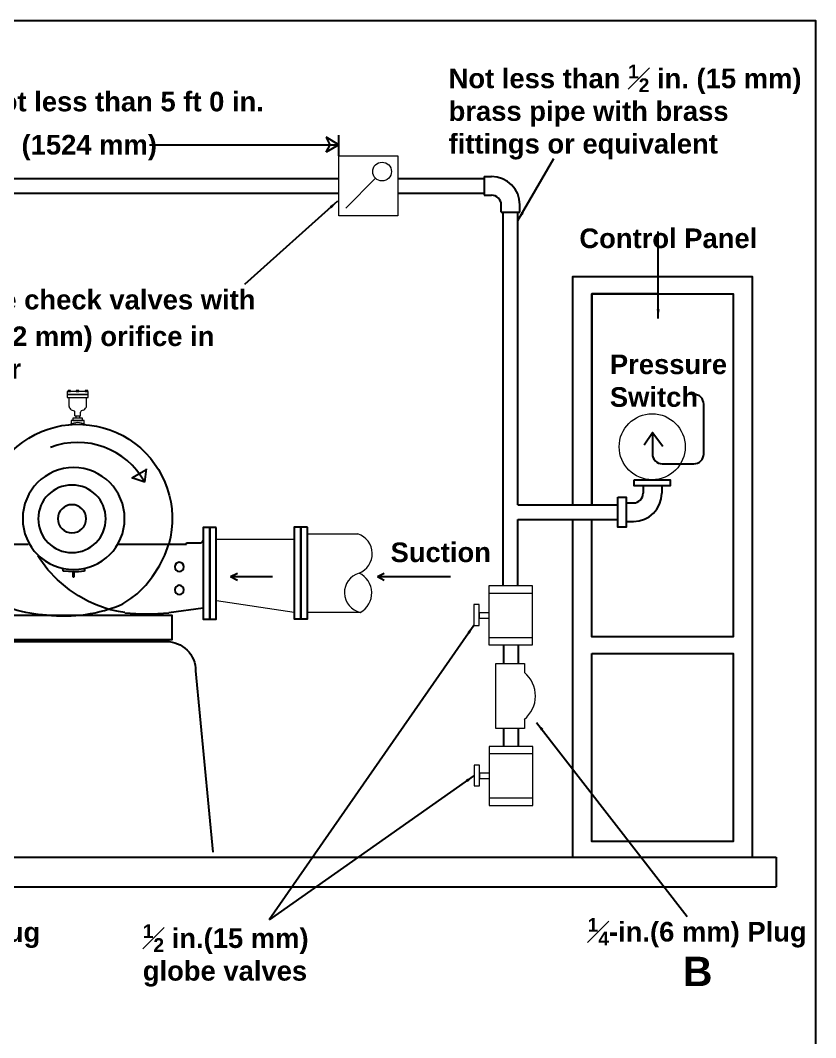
# Model space of a CAD drawing. Header units: inches. Extents: x -98933 to 1585249, y -3352739 to 192771.
# Drawn here: x 57740.2 to 57915.7, y 49818.5 to 50043.1 of the extents above; entities that cross this region are included whole.
import ezdxf

# ---------------------------------------------------------------- set-up
doc = ezdxf.new("R2010")
doc.units = ezdxf.units.IN
doc.header["$MEASUREMENT"] = 0
doc.layers.get('0').update_dxf_attribs({"lineweight": 0})
doc.layers.add('017339-5001-45DD-GROUND$0$45MECH-NEW-MW-PIPE', color=3, linetype='Continuous')
for name, color, linetype, lineweight in [('Building', 193, 'Continuous', 0), ('Col.Tex', 3, 'Continuous', 5), ('DIMINSON', 30, 'Continuous', 5), ('Text', 7, 'Continuous', 0)]:
    doc.layers.add(name, color=color, linetype=linetype, lineweight=lineweight)
doc.styles.get("Standard").update_dxf_attribs({"font": 'arialbd.ttf', "height": 24})
doc.dimstyles.new('1-100', dxfattribs={"dimtxt": 6, "dimasz": 3, "dimexe": 4, "dimexo": 0.0625, "dimgap": 2, "dimtad": 1, "dimdec": 4, "dimzin": 0, "dimdsep": 46, "dimlunit": 4, "dimtxsty": 'Standard', "dimblk": 'ARCHTICK', "dimcen": 0.09, "dimclrt": 7, "dimadec": 0, "dimazin": 0, "dimtfac": 0.75, "dimtdec": 4, "dimtix": 1, "dimtofl": 0, "dimtmove": 0, "dimatfit": 3, "dimfxl": 4, "dimfxlon": 1, "dimtolj": 1, "dimtzin": 0, "dimarcsym": 0})

# ---------------------------------------------------------------- blocks, each defined once
blk = doc.blocks.new('pump2')
at = {"color": 1, "linetype": 'ByBlock', "lineweight": 25, "ltscale": 15, "extrusion": (0, 0, -1)}
for centre, major_axis, start_param, end_param in [((-29027.71, 102157.08), (-2.44, 2.44), 5.497787, 11.780972), ((-29027.71, 102157.08), (-1.02, 1.02), 5.497787, 11.780972), ((-29039.02, 102150.99), (0.447, 0.447), 3.926991, 10.210176)]:
    blk.add_ellipse(centre, major_axis=major_axis, ratio=1, start_param=start_param, end_param=end_param, dxfattribs=at)
at = {"layer": '017339-5001-45DD-GROUND$0$45MECH-NEW-MW-PIPE', "color": 100, "linetype": 'Continuous', "lineweight": 5}
for p, q in [((-29028.01, 102168.56, 11395482.31), (-29028.01, 102169.46, 11395482.31)), ((-29026.24, 102168.56, 11395482.31), (-29026.24, 102169.46, 11395482.31)), ((-29027.69, 102168.16, 11395482.31), (-29027.48, 102168.1, 11395482.31)), ((-29027.41, 102167.6, 11395482.31), (-29027.41, 102167.97, 11395482.31)), ((-29027.41, 102167.6, 11395482.31), (-29026.84, 102167.6, 11395482.31)), ((-29027.31, 102167.6, -51257.34), (-29027.31, 102167.36, -51257.34)), ((-29026.95, 102167.6, -51257.34), (-29026.95, 102167.36, -51257.34)), ((-29026.84, 102167.6, 11395482.31), (-29026.84, 102167.97, 11395482.31)), ((-29026.56, 102168.16, 11395482.31), (-29026.77, 102168.1, 11395482.31))]:
    blk.add_line(p, q, dxfattribs=at)
for points, elevation in [([(-29028.19, 102169.77), (-29026.06, 102169.77), (-29026.06, 102170.09), (-29028.19, 102170.09)], 11395482.31), ([(-29028.19, 102169.46), (-29026.06, 102169.46), (-29026.06, 102169.77), (-29028.19, 102169.77)], 11395482.31), ([(-29028.11, 102170.09), (-29027.85, 102170.09), (-29027.85, 102170.19), (-29028.11, 102170.19)], 11395482.31), ([(-29027.27, 102170.09), (-29027.01, 102170.09), (-29027.01, 102170.19), (-29027.27, 102170.19)], 11395482.31), ([(-29026.36, 102170.09), (-29026.1, 102170.09), (-29026.1, 102170.19), (-29026.36, 102170.19)], 11395482.31), ([(-29027.61, 102167.1), (-29026.65, 102167.1), (-29026.65, 102167.36), (-29027.61, 102167.36)], 461316.09)]:
    blk.add_lwpolyline(points, close=True, dxfattribs=dict(at, elevation=elevation))
at = {"layer": '017339-5001-45DD-GROUND$0$45MECH-NEW-MW-PIPE', "color": 100, "linetype": 'Continuous', "lineweight": 5, "elevation": 461316.09}
blk.add_lwpolyline([(-29026.48, 102166.76), (-29026.48, 102167.1), (-29027.8, 102167.1), (-29027.8, 102166.76)], dxfattribs=at)
at = {"layer": '017339-5001-45DD-GROUND$0$45MECH-NEW-MW-PIPE', "color": 100, "linetype": 'Continuous', "lineweight": 5}
for centre, radius, start, end in [((-29027.77, 102168.56, 11395482.31), 0.244, 180, 205.9743), ((-29027.39, 102168.75, 11395482.31), 0.665, 205.9743, 243.3091), ((-29026.86, 102168.75, 11395482.31), 0.665, 296.6909, 334.0257), ((-29026.48, 102168.56, 11395482.31), 0.244, 334.0257, 0), ((-29027.56, 102167.97, 11395482.31), 0.146, 0, 57.5085), ((-29026.69, 102167.97, 11395482.31), 0.146, 122.4915, 180), ((-29027.13, 102165.29), 1.61, 61.4683, 118.5317)]:
    blk.add_arc(centre, radius, start, end, dxfattribs=at)
at = {"layer": 'Building', "color": 6, "lineweight": 25}
for p, q in [((-29021.59, 102161.26), (-29020.12, 102162.12)), ((-29020.29, 102160.83), (-29020.11, 102162.19)), ((-29020.29, 102160.83), (-29021.59, 102161.26))]:
    blk.add_line(p, q, dxfattribs=at)
for points in [[(-29042.29, 102146.85), (-29041.62, 102146.85), (-29041.62, 102155.87), (-29042.29, 102155.87)], [(-29041.62, 102155.87), (-29040.95, 102155.87), (-29040.95, 102146.85), (-29041.62, 102146.85)], [(-29013.65, 102156.2), (-29014.31, 102156.2), (-29014.31, 102146.83), (-29013.65, 102146.83)], [(-29012.98, 102156.2), (-29013.65, 102156.2), (-29013.65, 102146.83), (-29012.98, 102146.83)]]:
    blk.add_lwpolyline(points, close=True, dxfattribs=at)
at = {"layer": 'Building', "color": 7, "lineweight": 25}
blk.add_lwpolyline([(-29036.67, 102147.24), (-29017.51, 102147.24), (-29017.51, 102144.73), (-29036.67, 102144.73)], close=True, dxfattribs=at)
at = {"layer": 'Building', "color": 6, "lineweight": 25}
blk.add_arc((-29027.15, 102157.05), 7.83, 28.849, 110.6996, dxfattribs=at)
at = {"layer": 'Col.Tex', "color": 1, "linetype": 'ByBlock', "lineweight": 25, "ltscale": 15}
for p, q in [((-29036.6, 102155.46), (-29036.44, 102155.14)), ((-29036.44, 102155.14), (-29036.15, 102154.63)), ((-29014.41, 102154.73), (-29014.34, 102154.81)), ((-29014.34, 102154.81), (-29014.31, 102154.85)), ((-29036.15, 102154.63), (-29036.06, 102154.46)), ((-29036.07, 102154.49), (-29032.19, 102154.49)), ((-29023.03, 102154.49), (-29016.03, 102154.49)), ((-29018.22, 102153.37), (-29017.96, 102154.11)), ((-29017.96, 102154.11), (-29017.84, 102154.51)), ((-29016.03, 102154.63), (-29014.54, 102154.63)), ((-29016.03, 102154.49), (-29016.03, 102154.63)), ((-29014.54, 102154.63), (-29014.48, 102154.66)), ((-29014.48, 102154.66), (-29014.41, 102154.73)), ((-29030.99, 102152.99), (-29031.19, 102153.29)), ((-29030.16, 102151.87), (-29030.99, 102152.99)), ((-29018.78, 102152.28), (-29018.22, 102153.37)), ((-29029.19, 102150.84), (-29030.16, 102151.87)), ((-29028.62, 102151.72), (-29028.66, 102152.02)), ((-29027.54, 102151.66), (-29028.62, 102151.72)), ((-29026.45, 102151.74), (-29027.05, 102151.66)), ((-29026.45, 102152.01), (-29026.45, 102151.74)), ((-29019.48, 102151.18), (-29018.78, 102152.28)), ((-29027.98, 102149.83), (-29029.19, 102150.84)), ((-29027.62, 102151.66), (-29027.62, 102151.15)), ((-29027.48, 102151.66), (-29027.62, 102151.66)), ((-29027.62, 102151.15), (-29027.48, 102151.15)), ((-29027.05, 102151.66), (-29027.54, 102151.66)), ((-29027.48, 102151.15), (-29027.48, 102151.66)), ((-29020.18, 102150.32), (-29019.48, 102151.18)), ((-29027.04, 102149.2), (-29027.98, 102149.83)), ((-29021.07, 102149.43), (-29020.18, 102150.32)), ((-29040.95, 102148.52), (-29040.89, 102148.57)), ((-29040.89, 102148.57), (-29040.83, 102148.61)), ((-29040.83, 102148.61), (-29036.63, 102148.5)), ((-29026.02, 102148.64), (-29027.04, 102149.2)), ((-29025.26, 102148.3), (-29026.02, 102148.64)), ((-29022.51, 102148.39), (-29021.71, 102148.93)), ((-29021.71, 102148.93), (-29021.07, 102149.43)), ((-29036.63, 102148.5), (-29033.73, 102147.87)), ((-29023.94, 102147.83), (-29025.26, 102148.3)), ((-29022.95, 102147.6), (-29023.94, 102147.83)), ((-29022.33, 102147.5), (-29022.95, 102147.6)), ((-29014.31, 102147.97), (-29017.81, 102147.48)), ((-29022.33, 102147.5), (-29022.33, 102147.5))]:
    blk.add_line(p, q, dxfattribs=at)
blk.add_lwpolyline([(-29036.46, 102153.82), (-29038.14, 102154.1), (-29039.58, 102154.34), (-29040.37, 102154.5), (-29040.95, 102154.65)], dxfattribs=at)
for centre, radius, start, end in [((-29036.36, 102154.22), 0.416, 257.0725, 327.6536), ((-29036.9, 102154.15), 0.898, 350.7745, 20.2501), ((-29029.16, 102163.52), 16.3, 253.7306, 265.996), ((-29028.57, 102162.72), 15.56, 263.6406, 292.9441), ((-29020.01, 102168.75), 21.38, 263.7793, 275.907)]:
    blk.add_arc(centre, radius, start, end, dxfattribs=at)
at = {"layer": 'Col.Tex', "color": 1, "linetype": 'ByBlock', "lineweight": 25, "ltscale": 15, "extrusion": (0, 0, -1)}
for centre, major_axis, start_param, end_param in [((-29027.11, 102157.1), (-6.81, 6.81), 5.32671, 8.912262), ((-29027.54, 102157.1), (-3.68, 3.68), 5.497787, 11.780972), ((-29039.02, 102150.99), (0.847, 0.847), 3.926991, 10.210176), ((-29016.76, 102152.17), (0.331, 0.331), 3.926991, 10.210176), ((-29016.76, 102149.82), (0.331, 0.331), 3.926991, 10.210176)]:
    blk.add_ellipse(centre, major_axis=major_axis, ratio=1, start_param=start_param, end_param=end_param, dxfattribs=at)
at = {"layer": 'DIMINSON', "color": 30, "lineweight": 5, "ltscale": 3}
blk.add_lwpolyline([(-29042.29, 102155.87), (-29041.62, 102155.87), (-29041.62, 102146.85), (-29042.29, 102146.85)], close=True, dxfattribs=at)

msp = doc.modelspace()

# ---------------------------------------------------------------- linework, layer by layer
at = {"color": 251}
msp.add_line((57818.56, 50008.25), (57812.05, 50001.62), dxfattribs=at)
msp.add_lwpolyline([(57810.45, 50013.23), (57823.46, 50013.23), (57823.46, 49999.99), (57810.45, 49999.99)], close=True, dxfattribs=at)
at = {"color": 30}
for points in [[(57853.21, 49918.24), (57843.55, 49918.24), (57843.55, 49905.22), (57853.21, 49905.22)], [(57853.21, 49918.24), (57843.55, 49918.24), (57843.55, 49916.67), (57853.21, 49916.67)], [(57840.25, 49909.52), (57841.44, 49909.52), (57841.44, 49914.11), (57840.25, 49914.11)], [(57853.21, 49906.8), (57843.55, 49906.8), (57843.55, 49905.22), (57853.21, 49905.22)], [(57853.32, 49882.8), (57843.67, 49882.8), (57843.67, 49869.78), (57853.32, 49869.78)], [(57853.32, 49882.8), (57843.67, 49882.8), (57843.67, 49881.22), (57853.32, 49881.22)], [(57840.36, 49874.07), (57841.55, 49874.07), (57841.55, 49878.66), (57840.36, 49878.66)], [(57853.32, 49871.35), (57843.67, 49871.35), (57843.67, 49869.78), (57853.32, 49869.78)]]:
    msp.add_lwpolyline(points, close=True, dxfattribs=at)
for points in [[(57843.55, 49912.33), (57841.44, 49912.33), (57841.44, 49911.13), (57843.55, 49911.13)], [(57851.42, 49888.78), (57851.42, 49886.76), (57845.13, 49886.76), (57845.13, 49901.12), (57851.42, 49901.12), (57851.42, 49899.1)], [(57843.67, 49876.89), (57841.55, 49876.89), (57841.55, 49875.69), (57843.67, 49875.69)]]:
    msp.add_lwpolyline(points, dxfattribs=at)
at = {"color": 251}
msp.add_circle((57820.01, 50009.73), 2.07, dxfattribs=at)
at = {"color": 30}
msp.add_circle((57879.64, 49948.97), 7.29, dxfattribs=at)
msp.add_arc((57847.2, 49893.96), 6.67, 309.124, 50.3705, dxfattribs=at)
at = {"layer": 'Building', "color": 7, "lineweight": 25}
for p, q in [((57810.45, 50015.65), (57807.67, 50017.29)), ((57808.52, 50015.65), (57807.73, 50017.25)), ((57810.45, 50013.23), (57810.45, 50017.77)), ((57768.69, 50015.65), (57810.45, 50015.65)), ((57810.45, 50015.65), (57807.67, 50014)), ((57807.67, 50014), (57808.52, 50015.65)), ((57600.43, 49858.32), (57907.02, 49858.32)), ((57907.02, 49858.32), (57907.02, 49851.83)), ((57600.43, 49851.83), (57907.02, 49851.83))]:
    msp.add_line(p, q, dxfattribs=at)
at = {"layer": 'Building', "color": 1, "lineweight": 25}
for p, q in [((57701.22, 50008.2), (57810.45, 50008.2)), ((57823.46, 50008.2), (57842.58, 50008.2)), ((57823.46, 50008.2), (57842.58, 50008.2)), ((57701.22, 50004.95), (57810.45, 50004.95)), ((57823.46, 50004.95), (57842.58, 50004.95)), ((57823.46, 50004.95), (57842.58, 50004.95)), ((57846.76, 49918.24), (57846.76, 50000.77)), ((57850, 49936.13), (57850, 50000.77)), ((57850, 49936.13), (57872.04, 49936.13)), ((57850, 49929.6), (57850, 49932.89)), ((57850, 49932.89), (57872.04, 49932.89)), ((57850, 49918.24), (57850, 49929.6)), ((57846.89, 49901.12), (57846.89, 49905.22)), ((57850.13, 49901.12), (57850.13, 49905.22)), ((57846.89, 49882.8), (57846.89, 49886.76)), ((57850.13, 49882.8), (57850.13, 49886.76))]:
    msp.add_line(p, q, dxfattribs=at)
at = {"layer": 'Building', "color": 6, "lineweight": 25}
for p, q in [((57842.58, 50008.63), (57842.58, 50004.52)), ((57842.58, 50008.63), (57844.17, 50008.63)), ((57842.58, 50004.52), (57844.17, 50004.52)), ((57846.33, 50000.77), (57846.33, 50002.36)), ((57850.44, 50000.77), (57850.44, 50002.36)), ((57846.33, 50000.77), (57850.44, 50000.77)), ((57881.77, 49940.32), (57877.66, 49940.32)), ((57877.66, 49940.32), (57877.66, 49938.73)), ((57881.77, 49940.32), (57881.77, 49938.73)), ((57873.9, 49936.57), (57873.9, 49932.46)), ((57873.9, 49936.57), (57875.49, 49936.57)), ((57873.9, 49932.46), (57875.49, 49932.46)), ((57786.59, 49920.3), (57788.08, 49921.08)), ((57786.59, 49920.3), (57795.79, 49920.3)), ((57786.59, 49920.3), (57788.08, 49919.52)), ((57819.01, 49920.3), (57820.5, 49921.08)), ((57819.01, 49920.3), (57835.11, 49920.3)), ((57819.01, 49920.3), (57820.5, 49919.52))]:
    msp.add_line(p, q, dxfattribs=at)
at = {"layer": 'Building', "color": 7, "lineweight": 25}
msp.add_lwpolyline([(57595.75, 50043.12), (57915.72, 50043.12), (57915.72, 49803.8), (57595.75, 49803.8)], close=True, dxfattribs=at)
at = {"layer": 'Building', "color": 6, "lineweight": 25}
for points in [[(57862.13, 49936.13), (57862.13, 49986.57), (57884.62, 49986.57)], [(57877.25, 49986.57), (57901.68, 49986.57), (57901.68, 49858.32)], [(57862.13, 49858.32), (57862.13, 49932.89)]]:
    msp.add_lwpolyline(points, dxfattribs=at)
at = {"layer": 'Building', "color": 251, "lineweight": 25}
for points in [[(57880.94, 49982.7), (57866.29, 49982.7), (57866.29, 49936.13)], [(57866.29, 49936.13), (57866.29, 49982.7), (57897.53, 49982.7), (57897.53, 49906.99), (57866.29, 49906.99), (57866.29, 49932.89)]]:
    msp.add_lwpolyline(points, dxfattribs=at)
at = {"layer": 'Building', "color": 7, "lineweight": 25}
msp.add_lwpolyline([(57879.69, 49952.09), (57879.69, 49947.37, 0.414214), (57881.85, 49945.21), (57888.85, 49945.21, 0.414214), (57891.01, 49947.37), (57891.01, 49958.39, 0.414214), (57888.85, 49960.56), (57887.52, 49960.56)], format="xyb", dxfattribs=at)
msp.add_lwpolyline([(57877.85, 49949.38), (57879.69, 49952.09), (57881.97, 49949.11)], dxfattribs=at)
at = {"layer": 'Building', "color": 6, "lineweight": 25}
for points in [[(57875.69, 49941.68), (57883.59, 49941.68), (57883.59, 49940.32), (57875.69, 49940.32)], [(57872.04, 49937.82), (57873.9, 49937.82), (57873.9, 49931.2), (57872.04, 49931.2)], [(57802.08, 49931.19), (57800.64, 49931.19), (57800.64, 49910.94), (57802.08, 49910.94)], [(57803.52, 49931.19), (57802.08, 49931.19), (57802.08, 49910.94), (57803.52, 49910.94)]]:
    msp.add_lwpolyline(points, close=True, dxfattribs=at)
msp.add_lwpolyline([(57722.95, 49859.49), (57726.96, 49899.49, -0.414214), (57733.45, 49905.98), (57772.38, 49905.98, -0.414214), (57778.86, 49899.49), (57782.67, 49859.49)], format="xyb", dxfattribs=at)
at = {"layer": 'Building', "color": 251, "lineweight": 25}
msp.add_lwpolyline([(57866.29, 49903.35), (57897.53, 49903.35), (57897.53, 49861.8), (57866.29, 49861.8)], close=True, dxfattribs=at)
at = {"layer": 'Building', "color": 6, "lineweight": 25}
for centre, radius, start, end in [((57844.17, 50002.36), 6.27, 0, 90), ((57844.17, 50002.36), 2.16, 0, 90), ((57875.49, 49938.73), 2.16, 270, 0), ((57875.49, 49938.73), 6.27, 270, 0)]:
    msp.add_arc(centre, radius, start, end, dxfattribs=at)
at = {"layer": 'DIMINSON', "color": 1, "lineweight": 5, "ltscale": 3}
for p, q in [((57803.52, 49929.72), (57814.66, 49929.72)), ((57783.42, 49928.54), (57800.64, 49928.54)), ((57800.64, 49912.37), (57783.47, 49914.93)), ((57803.52, 49912.42), (57815.19, 49912.42))]:
    msp.add_line(p, q, dxfattribs=at)
for centre, radius, start, end in [((57813.24, 49925.34), 4.6, 291.5172, 72.0053), ((57816.18, 49916.77), 4.47, 106.2794, 257.2463), ((57812.91, 49916.67), 4.83, 298.1476, 65.3781)]:
    msp.add_arc(centre, radius, start, end, dxfattribs=at)

# ---------------------------------------------------------------- block references
at = {"layer": 'Building', "color": 6, "lineweight": 25, "xscale": 2.162691243225709, "yscale": 2.162691243254812, "zscale": 2.162691243239008}
msp.add_blockref('pump2', (120529.54, -171001.16), dxfattribs=at)

# ---------------------------------------------------------------- texts
at = {"layer": 'Text', "lineweight": 5, "ltscale": 3, "attachment_point": 1}
for s, insert, char_height, width in [('\\A1;{\\C150;Not less than \\H0.7x;\\S1#2;\\H1.429x; in. (15 mm) brass pipe with brass fittings or equivalent}', (57834.7, 50033.33), 4.32538, 80.5882), ('\\A1;{\\C150;Not less than 5 ft 0 in.}', (57731.48, 50027.35), 4.3254, 66.7442), ('\\A1;{\\C150;(1524 mm)}', (57740.43, 50017.82), 4.3254, 53.5629), ('{\\C150;Control Panel}', (57863.56, 49997.16), 4.3254, 41.5469), ('\\A1;{\\C150;Bronze check valves with \\H0.7x;\\S3#32;\\H1.429x; in. (2 mm) orifice in clapper}', (57718.86, 49983.61), 4.3254, 79.4305), ('{\\C150;Pressure\\PSwitch}', (57870.3, 49969.33), 4.3254, 41.5469), ('{\\C150;Suction}', (57821.89, 49927.83), 4.3254, 16.7019), ('\\A1;{\\H0.7x;\\C150;\\S1#4;\\H1.429x;-in.(6 mm) Plug}', (57696.2, 49844.83), 4.3254, 50.2968), ('\\A1;{\\H0.7x;\\C150;\\S1#4;\\H1.429x;-in.(6 mm) Plug}', (57865.39, 49844.92), 4.3254, 50.2968), ('\\A1;{\\H0.7x;\\C150;\\S1#2;\\H1.429x; in.(15 mm) \\Pglobe valves}', (57767.19, 49843.5), 4.3254, 68.6177), ('\\A1;{\\C150;B}', (57886.4, 49836.37), 6.4881, 7.8621)]:
    msp.add_mtext(s, dxfattribs=dict(at, insert=insert, char_height=char_height, width=width))

# ---------------------------------------------------------------- leaders
at = {"layer": 'Building', "color": 6, "lineweight": 25}
for points in [[(57850, 49998.9), (57857.93, 50012.61)], [(57810.17, 50003.19), (57789.66, 49984.78)], [(57880.96, 49977.28), (57880.96, 49996.52)], [(57840.25, 49909.52), (57795.11, 49844.55)], [(57854.12, 49888.07), (57887.36, 49845.22)], [(57840.36, 49876.37), (57795.11, 49844.55)]]:
    msp.add_leader(points, dimstyle='1-100', override={"dimtxt": 10, "dimasz": 2, "dimtad": 0, "dimdec": 0, "dimclrd": 7, "dimclre": 252, "dimclrt": 30, "dimtdec": 0, "dimarcsym": 1}, dxfattribs=at)

doc.saveas('drawing.dxf')
